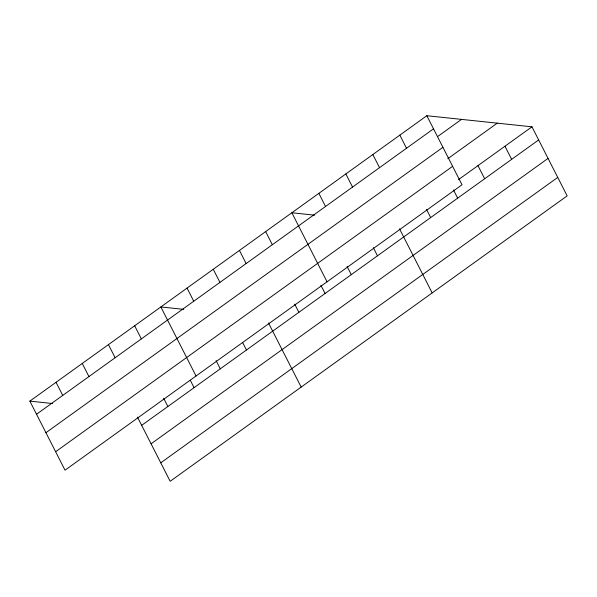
<?xml version="1.0" encoding="UTF-8"?>
<svg xmlns="http://www.w3.org/2000/svg" width="597" height="597" viewBox="0 0 597 597"><rect width="100%" height="100%" fill="white"/><g stroke="black" fill="none" stroke-linecap="round" stroke-linejoin="round"><path stroke-width="0.9" d="M426.833 115.721L462.018 184.771L65.036 470.182L29.85 401.124L426.833 115.721L531.964 126.818L567.15 195.876L170.167 481.279L137.489 417.146M36.536 414.251L433.519 128.84M437.534 136.631L461.526 119.378M45.939 432.706L442.922 147.302M447.78 158.735L497.271 123.154M55.633 451.728L452.616 166.317M458.481 179.652L531.964 126.818M141.668 425.348L538.651 139.937M151.071 443.802L548.053 158.399M160.757 462.824L557.747 177.413M314.686 215.166L291.858 212.756L327.044 281.814M183.682 309.35L160.854 306.94L196.04 375.998M29.85 401.124L52.678 403.535M504.972 146.228L511.659 159.347M477.973 165.63L484.66 178.757M453.489 189.958L457.668 198.159M399.841 135.123L406.527 148.25M426.489 209.368L430.668 217.569M372.841 154.533L379.528 167.653M399.497 228.778L432.176 292.911M345.85 173.943L352.536 187.062M373.297 247.613L377.476 255.815M318.858 193.353L325.544 206.472M347.096 266.449L351.275 274.65M320.895 285.284L325.074 293.485M265.658 231.591L272.344 244.718M294.694 304.127L298.873 312.328M239.457 250.434L246.143 263.553M268.493 322.962L301.172 387.095M213.256 269.269L219.942 282.388M242.71 342.618L246.471 349.999M187.055 288.105L193.741 301.224M216.092 360.633L220.271 368.834M190.309 380.289L194.07 387.677M134.653 325.783L141.34 338.902M163.69 398.311L167.869 406.512M108.453 344.618L115.139 357.737M82.252 363.454L88.938 376.573M56.051 382.289L62.737 395.415"/></g></svg>
